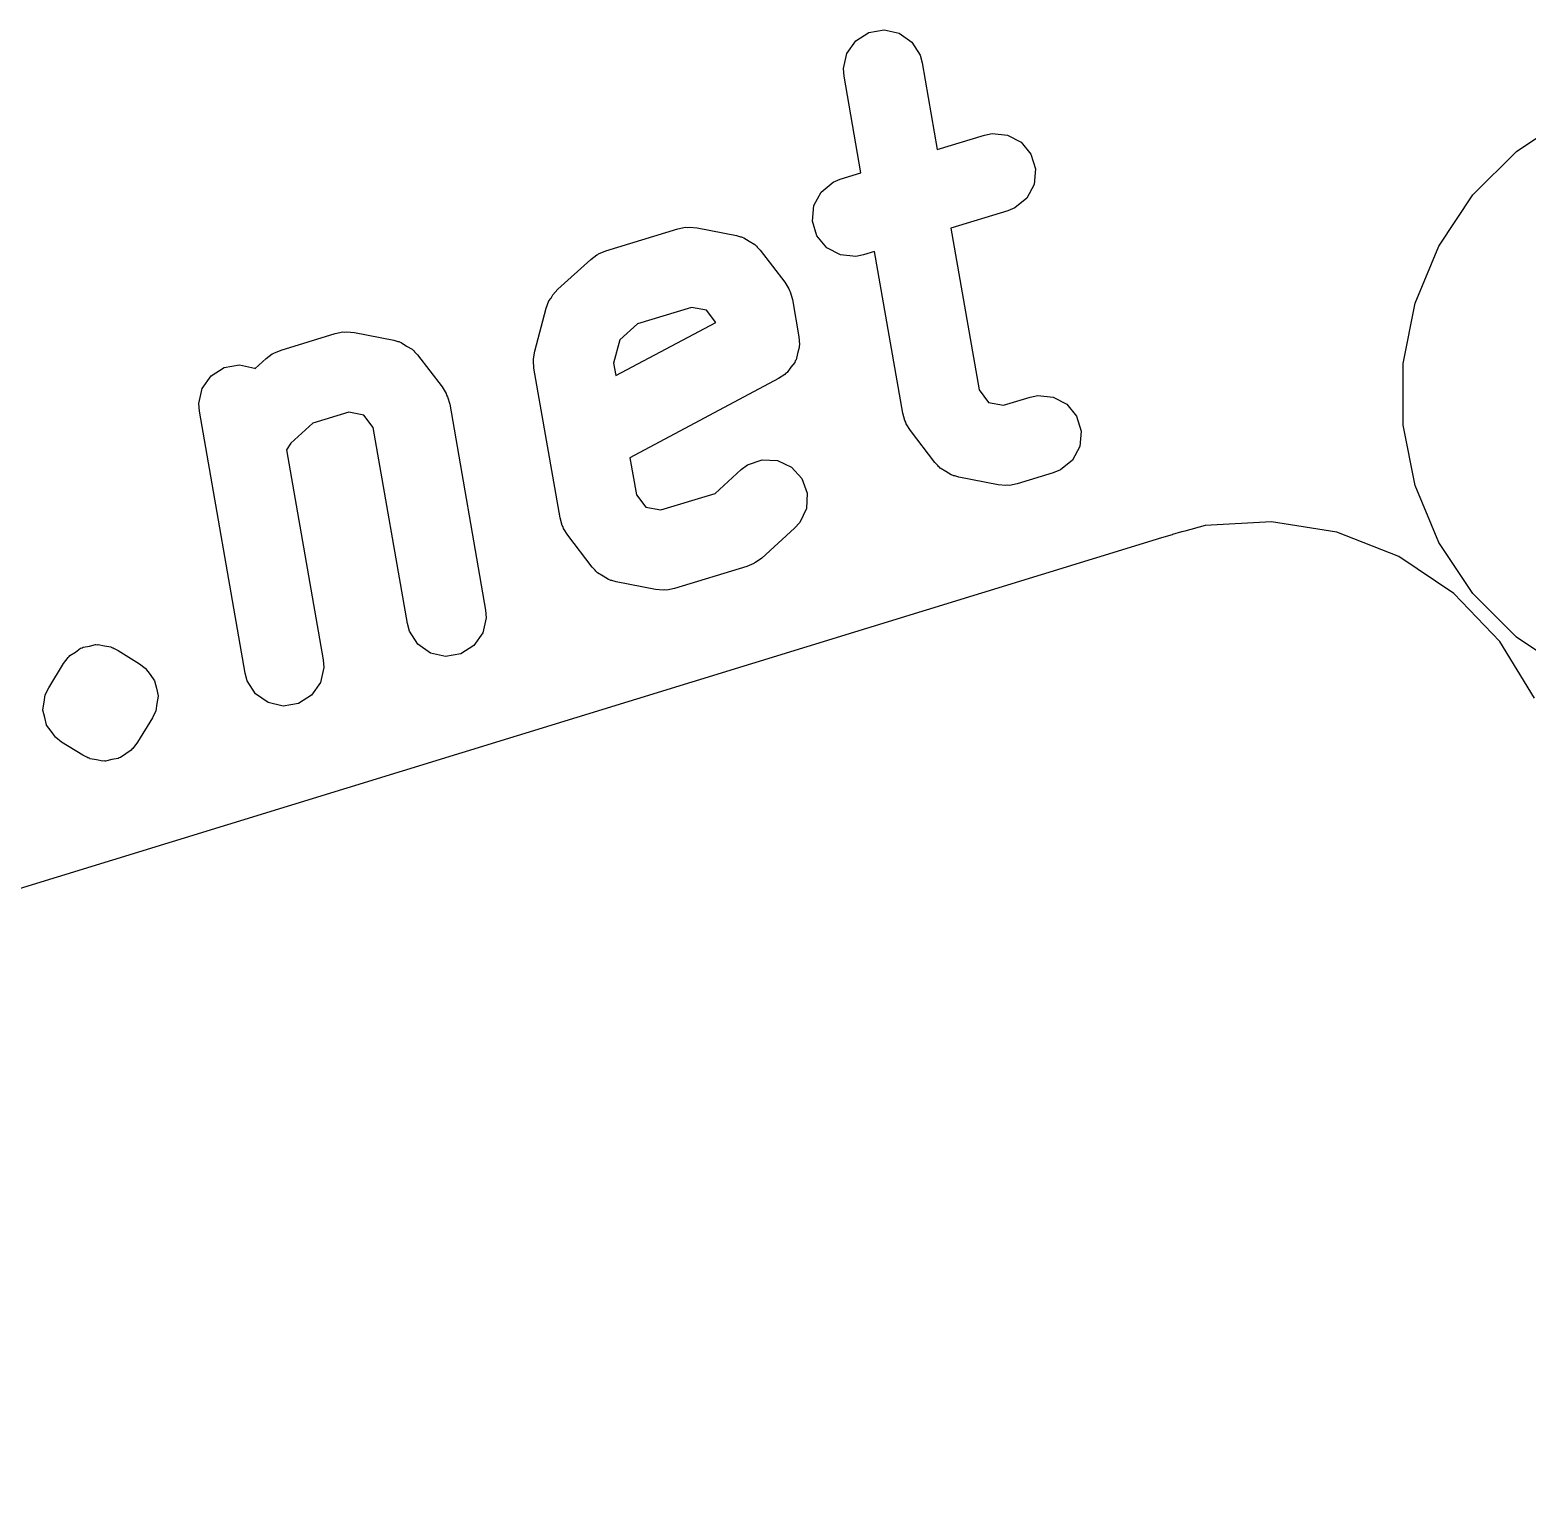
# Model space of a CAD drawing. Extents: x 121.6 to 171.8, y -137.8 to -68.
# Drawn here: x 160.034 to 163.058, y -120.984 to -118.044 of the extents above; entities that cross this region are included whole.
import ezdxf

# ---------------------------------------------------------------- set-up
doc = ezdxf.new("R2010")
doc.units = 0
doc.layers.add('BLACK', color=7, linetype='CONTINUOUS')

msp = doc.modelspace()

# ---------------------------------------------------------------- linework, layer by layer
at = {"layer": 'BLACK', "linetype": 'CONTINUOUS'}
for p, q in [((161.701941, -118.065663), (161.728304, -118.048949)), ((161.728304, -118.048949), (161.759055, -118.043596)), ((161.759055, -118.043596), (161.789516, -118.050418)), ((161.683981, -118.091193), (161.701941, -118.065663)), ((161.789516, -118.050418), (161.815046, -118.068378)), ((161.815046, -118.068378), (161.83176, -118.094741)), ((161.677159, -118.121654), (161.683981, -118.091193)), ((161.83176, -118.094741), (161.835951, -118.109853)), ((161.678321, -118.137293), (161.677159, -118.121654)), ((161.712298, -118.332477), (161.678321, -118.137293)), ((161.835951, -118.109853), (161.866498, -118.285333)), ((163.03646, -118.289138), (163.139963, -118.21998)), ((161.866498, -118.285333), (161.961988, -118.256139)), ((161.961988, -118.256139), (161.977363, -118.253045)), ((161.977363, -118.253045), (162.008434, -118.256037)), ((162.008434, -118.256037), (162.035995, -118.270691)), ((162.035995, -118.270691), (162.05585, -118.294777)), ((162.948438, -118.37716), (163.03646, -118.289138)), ((162.05585, -118.294777), (162.064976, -118.324628)), ((161.631981, -118.37113), (161.656068, -118.351276)), ((161.656068, -118.351276), (161.670543, -118.345243)), ((161.670543, -118.345243), (161.712298, -118.332477)), ((162.064976, -118.324628), (162.061985, -118.355699)), ((161.617327, -118.398691), (161.631981, -118.37113)), ((162.061985, -118.355699), (162.04733, -118.38326)), ((162.87928, -118.480663), (162.948438, -118.37716)), ((161.614335, -118.429762), (161.617327, -118.398691)), ((162.008768, -118.409147), (161.894151, -118.444188)), ((162.023244, -118.403114), (162.008768, -118.409147)), ((162.04733, -118.38326), (162.023244, -118.403114)), ((161.342668, -118.445485), (161.358042, -118.442391)), ((161.358042, -118.442391), (161.361955, -118.442767)), ((161.361955, -118.442767), (161.365808, -118.441989)), ((161.365808, -118.441989), (161.38142, -118.443478)), ((161.623462, -118.459612), (161.614335, -118.429762)), ((161.196946, -118.490036), (161.342668, -118.445485)), ((161.38142, -118.443478), (161.460866, -118.459024)), ((161.460866, -118.459024), (161.469064, -118.461483)), ((161.469064, -118.461483), (161.471144, -118.461755)), ((161.471144, -118.461755), (161.472418, -118.462489)), ((161.472418, -118.462489), (161.475888, -118.46353)), ((161.475888, -118.46353), (161.486822, -118.470786)), ((161.486822, -118.470786), (161.498192, -118.477336)), ((161.643316, -118.483699), (161.623462, -118.459612)), ((161.894151, -118.444188), (161.951084, -118.771246)), ((161.166597, -118.507276), (161.179191, -118.497931)), ((161.179191, -118.497931), (161.180992, -118.497285)), ((161.180992, -118.497285), (161.18247, -118.496068)), ((161.18247, -118.496068), (161.196946, -118.490036)), ((161.498192, -118.477336), (161.500669, -118.479976)), ((161.500669, -118.479976), (161.501896, -118.48079)), ((161.501896, -118.48079), (161.503067, -118.48253)), ((161.503067, -118.48253), (161.508924, -118.488772)), ((161.508924, -118.488772), (161.558523, -118.55328)), ((161.670877, -118.498353), (161.643316, -118.483699)), ((161.701948, -118.501345), (161.670877, -118.498353)), ((161.717323, -118.498251), (161.701948, -118.501345)), ((161.739951, -118.491332), (161.717323, -118.498251)), ((161.796835, -118.818105), (161.739951, -118.491332)), ((162.831643, -118.595669), (162.87928, -118.480663)), ((161.100318, -118.567375), (161.166597, -118.507276)), ((161.558523, -118.55328), (161.566817, -118.56659)), ((161.076785, -118.605926), (161.08231, -118.591249)), ((161.08231, -118.591249), (161.086705, -118.585521)), ((161.086705, -118.585521), (161.089789, -118.578998)), ((161.089789, -118.578998), (161.100318, -118.567375)), ((161.566817, -118.56659), (161.567766, -118.57012)), ((161.567766, -118.57012), (161.569726, -118.573211)), ((161.569726, -118.573211), (161.573917, -118.588323)), ((161.573917, -118.588323), (161.587085, -118.66397)), ((161.053523, -118.692711), (161.076785, -118.605926)), ((161.370321, -118.60434), (161.260826, -118.637815)), ((161.400494, -118.610245), (161.370321, -118.60434)), ((161.419155, -118.634514), (161.400494, -118.610245)), ((162.807358, -118.717759), (162.831643, -118.595669)), ((160.650484, -118.657106), (160.665859, -118.654012)), ((160.665859, -118.654012), (160.669772, -118.654388)), ((160.669772, -118.654388), (160.673626, -118.65361)), ((160.673626, -118.65361), (160.689238, -118.655099)), ((161.217005, -118.742184), (161.419155, -118.634514)), ((161.260826, -118.637815), (161.225233, -118.67009)), ((160.541192, -118.69052), (160.650484, -118.657106)), ((160.689238, -118.655099), (160.768684, -118.670646)), ((160.768684, -118.670646), (160.776882, -118.673105)), ((160.776882, -118.673105), (160.778961, -118.673377)), ((160.778961, -118.673377), (160.780235, -118.674111)), ((160.780235, -118.674111), (160.783705, -118.675152)), ((160.783705, -118.675152), (160.794634, -118.682405)), ((160.794634, -118.682405), (160.806009, -118.688958)), ((161.225233, -118.67009), (161.212636, -118.717088)), ((161.587085, -118.66397), (161.588247, -118.679609)), ((161.588247, -118.679609), (161.587577, -118.682596)), ((161.587577, -118.682596), (161.587874, -118.685647)), ((160.488595, -118.727934), (160.510843, -118.707761)), ((160.510843, -118.707761), (160.523437, -118.698416)), ((160.523437, -118.698416), (160.52524, -118.69777)), ((160.52524, -118.69777), (160.526717, -118.696553)), ((160.526717, -118.696553), (160.541192, -118.69052)), ((160.806009, -118.688958), (160.808488, -118.6916)), ((160.808488, -118.6916), (160.809713, -118.692413)), ((160.809713, -118.692413), (160.810881, -118.69415)), ((160.810881, -118.69415), (160.816741, -118.700394)), ((160.816741, -118.700394), (160.86634, -118.764902)), ((161.050818, -118.711504), (161.051187, -118.709856)), ((161.05198, -118.727143), (161.050818, -118.711504)), ((161.050967, -118.708183), (161.053523, -118.692711)), ((161.051187, -118.709856), (161.050967, -118.708183)), ((161.579662, -118.712574), (161.578769, -118.715504)), ((161.581425, -118.710069), (161.579662, -118.712574)), ((161.584186, -118.697739), (161.581425, -118.710069)), ((161.587874, -118.685647), (161.584186, -118.697739)), ((160.382135, -118.768058), (160.400095, -118.742528)), ((160.400095, -118.742528), (160.426458, -118.725814)), ((160.426458, -118.725814), (160.457209, -118.720461)), ((160.457209, -118.720461), (160.48767, -118.727283)), ((160.48767, -118.727283), (160.488595, -118.727934)), ((161.104653, -119.029726), (161.05198, -118.727143)), ((161.212636, -118.717088), (161.217005, -118.742184)), ((161.558931, -118.739604), (161.545878, -118.748298)), ((161.560875, -118.737241), (161.558931, -118.739604)), ((161.563465, -118.7356), (161.560875, -118.737241)), ((161.570741, -118.725256), (161.563465, -118.7356)), ((161.578769, -118.715504), (161.570741, -118.725256)), ((162.807358, -118.754738), (162.807358, -118.717759)), ((160.375313, -118.798519), (160.382135, -118.768058)), ((160.86634, -118.764902), (160.874634, -118.778212)), ((161.545878, -118.748298), (161.245884, -118.908083)), ((161.951084, -118.771246), (161.970257, -118.796183)), ((162.807358, -118.842241), (162.807358, -118.754738)), ((160.376475, -118.814158), (160.375313, -118.798519)), ((160.874634, -118.778212), (160.875583, -118.781742)), ((160.875583, -118.781742), (160.877543, -118.784833)), ((160.877543, -118.784833), (160.881734, -118.799945)), ((160.881734, -118.799945), (160.954159, -119.215997)), ((161.970257, -118.796183), (162.000432, -118.802088)), ((162.000432, -118.802088), (162.054166, -118.78566)), ((162.054166, -118.78566), (162.06954, -118.782566)), ((162.06954, -118.782566), (162.100612, -118.785558)), ((162.100612, -118.785558), (162.128172, -118.800212)), ((162.128172, -118.800212), (162.148027, -118.824299)), ((160.468653, -119.343679), (160.376475, -118.814158)), ((160.678136, -118.815961), (160.605073, -118.838299)), ((160.708311, -118.821866), (160.678136, -118.815961)), ((160.727483, -118.846801), (160.708311, -118.821866)), ((161.801026, -118.833217), (161.796835, -118.818105)), ((161.802984, -118.836306), (161.801026, -118.833217)), ((162.148027, -118.824299), (162.157153, -118.854149)), ((160.605073, -118.838299), (160.560601, -118.878626)), ((160.796529, -119.243437), (160.727483, -118.846801)), ((161.803935, -118.839839), (161.802984, -118.836306)), ((161.812229, -118.853148), (161.803935, -118.839839)), ((161.861829, -118.917656), (161.812229, -118.853148)), ((162.157153, -118.854149), (162.154162, -118.88522)), ((162.831643, -118.964331), (162.807358, -118.842241)), ((160.560601, -118.878626), (160.552436, -118.892021)), ((160.552436, -118.892021), (160.626283, -119.316239)), ((162.154162, -118.88522), (162.139508, -118.912781)), ((161.245884, -118.908083), (161.258902, -118.982867)), ((161.470773, -118.932147), (161.483367, -118.922802)), ((161.483367, -118.922802), (161.512754, -118.912278)), ((161.512754, -118.912278), (161.543932, -118.913802)), ((161.543932, -118.913802), (161.572153, -118.927142)), ((161.867686, -118.923897), (161.861829, -118.917656)), ((161.868856, -118.925637), (161.867686, -118.923897)), ((161.87008, -118.926449), (161.868856, -118.925637)), ((162.139508, -118.912781), (162.115421, -118.932635)), ((161.417743, -118.980233), (161.470773, -118.932147)), ((161.572153, -118.927142), (161.59312, -118.950265)), ((161.59312, -118.950265), (161.603644, -118.979653)), ((161.87256, -118.929092), (161.87008, -118.926449)), ((161.883934, -118.935644), (161.87256, -118.929092)), ((161.894864, -118.942898), (161.883934, -118.935644)), ((161.898333, -118.943938), (161.894864, -118.942898)), ((161.899608, -118.944673), (161.898333, -118.943938)), ((161.901686, -118.944944), (161.899608, -118.944673)), ((161.909885, -118.947404), (161.901686, -118.944944)), ((161.989331, -118.962951), (161.909885, -118.947404)), ((162.100946, -118.938668), (162.028085, -118.960944)), ((162.115421, -118.932635), (162.100946, -118.938668)), ((161.258902, -118.982867), (161.278075, -119.007804)), ((161.308249, -119.013709), (161.417743, -118.980233)), ((161.603644, -118.979653), (161.60212, -119.01083)), ((162.004943, -118.96444), (161.989331, -118.962951)), ((162.008796, -118.963661), (162.004943, -118.96444)), ((162.01271, -118.964038), (162.008796, -118.963661)), ((162.028085, -118.960944), (162.01271, -118.964038)), ((162.87928, -119.079337), (162.831643, -118.964331)), ((161.278075, -119.007804), (161.308249, -119.013709)), ((161.60212, -119.01083), (161.58878, -119.039051)), ((161.108844, -119.044838), (161.104653, -119.029726)), ((161.110802, -119.047927), (161.108844, -119.044838)), ((161.58878, -119.039051), (161.578251, -119.050673)), ((162.407581, -119.045143), (162.366511, -119.056623)), ((162.541482, -119.037575), (162.407581, -119.045143)), ((162.673903, -119.058825), (162.541482, -119.037575)), ((162.308937, -119.073626), (156.091969, -120.984255)), ((161.111753, -119.05146), (161.110802, -119.047927)), ((161.120047, -119.064769), (161.111753, -119.05146)), ((161.169647, -119.129277), (161.120047, -119.064769)), ((161.578251, -119.050673), (161.511974, -119.110772)), ((162.31466, -119.071099), (162.308937, -119.073626)), ((162.34109, -119.063727), (162.31466, -119.071099)), ((162.341111, -119.06372), (162.34109, -119.063727)), ((162.341113, -119.06372), (162.341111, -119.06372)), ((162.341726, -119.06355), (162.341113, -119.06372)), ((162.359585, -119.058062), (162.341726, -119.06355)), ((162.360913, -119.058187), (162.359585, -119.058062)), ((162.366509, -119.056624), (162.360913, -119.058187)), ((162.366511, -119.056623), (162.366509, -119.056624)), ((162.798714, -119.107909), (162.673902, -119.058825)), ((162.673902, -119.058825), (162.673903, -119.058825)), ((162.948438, -119.18284), (162.87928, -119.079337)), ((161.1755, -119.135515), (161.169647, -119.129277)), ((161.176673, -119.137258), (161.1755, -119.135515)), ((161.1779, -119.138072), (161.176673, -119.137258)), ((161.481624, -119.128013), (161.335902, -119.172565)), ((161.4961, -119.121981), (161.481624, -119.128013)), ((161.497578, -119.120762), (161.4961, -119.121981)), ((161.49938, -119.120117), (161.497578, -119.120762)), ((161.511974, -119.110772), (161.49938, -119.120117)), ((162.798716, -119.10791), (162.798714, -119.107909)), ((162.910141, -119.182559), (162.798716, -119.10791)), ((161.180378, -119.140713), (161.1779, -119.138072)), ((161.191749, -119.147263), (161.180378, -119.140713)), ((161.202682, -119.154519), (161.191749, -119.147263)), ((161.206151, -119.155559), (161.202682, -119.154519)), ((161.207426, -119.156294), (161.206151, -119.155559)), ((161.209504, -119.156565), (161.207426, -119.156294)), ((161.217703, -119.159025), (161.209504, -119.156565)), ((161.297148, -119.174572), (161.217703, -119.159025)), ((161.31276, -119.176061), (161.297148, -119.174572)), ((161.316613, -119.175282), (161.31276, -119.176061)), ((161.320527, -119.175659), (161.316613, -119.175282)), ((161.335902, -119.172565), (161.320527, -119.175659)), ((162.910147, -119.182564), (162.910141, -119.182559)), ((163.003012, -119.279304), (162.910147, -119.182564)), ((163.03646, -119.270862), (162.948438, -119.18284)), ((160.954159, -119.215997), (160.955321, -119.231637)), ((160.80072, -119.258549), (160.796529, -119.243437)), ((160.817434, -119.284912), (160.80072, -119.258549)), ((160.955321, -119.231637), (160.948499, -119.262097)), ((160.141162, -119.291068), (160.153996, -119.288833)), ((160.153996, -119.288833), (160.166667, -119.285761)), ((160.166667, -119.285761), (160.16698, -119.285809)), ((160.16698, -119.285809), (160.167292, -119.285737)), ((160.167292, -119.285737), (160.169606, -119.286116)), ((160.169606, -119.286116), (160.171914, -119.285715)), ((160.171914, -119.285715), (160.184639, -119.288565)), ((160.184639, -119.288565), (160.197509, -119.290573)), ((160.842964, -119.302872), (160.817434, -119.284912)), ((160.930539, -119.287627), (160.904176, -119.304341)), ((160.948499, -119.262097), (160.930539, -119.287627)), ((163.003015, -119.279309), (163.003012, -119.279304)), ((163.003017, -119.279311), (163.003015, -119.279309)), ((163.073047, -119.393692), (163.003017, -119.279311)), ((163.139963, -119.34002), (163.03646, -119.270862)), ((160.101686, -119.324051), (160.111122, -119.311525)), ((160.111122, -119.311525), (160.111378, -119.311337)), ((160.111378, -119.311337), (160.111547, -119.311066)), ((160.111547, -119.311066), (160.11345, -119.309698)), ((160.11345, -119.309698), (160.114799, -119.307782)), ((160.114799, -119.307782), (160.125804, -119.300804)), ((160.125804, -119.300804), (160.136332, -119.293118)), ((160.136332, -119.293118), (160.13664, -119.293043)), ((160.13664, -119.293043), (160.1369, -119.292857)), ((160.1369, -119.292857), (160.139184, -119.292321)), ((160.139184, -119.292321), (160.141162, -119.291068)), ((160.197509, -119.290573), (160.19778, -119.290738)), ((160.19778, -119.290738), (160.198095, -119.29079)), ((160.198095, -119.29079), (160.201039, -119.292238)), ((160.201039, -119.292238), (160.202374, -119.292537)), ((160.202374, -119.292537), (160.204062, -119.293724)), ((160.204062, -119.293724), (160.212168, -119.297711)), ((160.212168, -119.297711), (160.255182, -119.324396)), ((160.626283, -119.316239), (160.627445, -119.331878)), ((160.873425, -119.309694), (160.842964, -119.302872)), ((160.904176, -119.304341), (160.873425, -119.309694)), ((160.071839, -119.373012), (160.101686, -119.324051)), ((160.255182, -119.324396), (160.266701, -119.333215)), ((160.266701, -119.333215), (160.267174, -119.333504)), ((160.267174, -119.333504), (160.267296, -119.333671)), ((160.267296, -119.333671), (160.267634, -119.33393)), ((160.267634, -119.33393), (160.276572, -119.346375)), ((160.276572, -119.346375), (160.285582, -119.358714)), ((160.472844, -119.358791), (160.468653, -119.343679)), ((160.627445, -119.331878), (160.620623, -119.362339)), ((160.065535, -119.386084), (160.071839, -119.373012)), ((160.285582, -119.358714), (160.285657, -119.359024)), ((160.285657, -119.359024), (160.285843, -119.359283)), ((160.285843, -119.359283), (160.289325, -119.374148)), ((160.289325, -119.374148), (160.292939, -119.389049)), ((160.489558, -119.385154), (160.472844, -119.358791)), ((160.620623, -119.362339), (160.602663, -119.387869)), ((160.060192, -119.417356), (160.062675, -119.402219)), ((160.062675, -119.402219), (160.065027, -119.387138)), ((160.065027, -119.387138), (160.065211, -119.386754)), ((160.065211, -119.386754), (160.065245, -119.386552)), ((160.065245, -119.386552), (160.065535, -119.386084)), ((160.290485, -119.404779), (160.288128, -119.419891)), ((160.292963, -119.389675), (160.290485, -119.404779)), ((160.292939, -119.389049), (160.292889, -119.389363)), ((160.292889, -119.389363), (160.292963, -119.389675)), ((160.515088, -119.403114), (160.489558, -119.385154)), ((160.545549, -119.409936), (160.515088, -119.403114)), ((160.5763, -119.404583), (160.545549, -119.409936)), ((160.602663, -119.387869), (160.5763, -119.404583)), ((160.060264, -119.417666), (160.060192, -119.417356)), ((160.060216, -119.41798), (160.060264, -119.417666)), ((160.063825, -119.432861), (160.060216, -119.41798)), ((160.067313, -119.447747), (160.063825, -119.432861)), ((160.281317, -119.434017), (160.251471, -119.482978)), ((160.287618, -119.420948), (160.281317, -119.434017)), ((160.28791, -119.420478), (160.287618, -119.420948)), ((160.287943, -119.420273), (160.28791, -119.420478)), ((160.288128, -119.419891), (160.287943, -119.420273)), ((160.067497, -119.448003), (160.067313, -119.447747)), ((160.067573, -119.448315), (160.067497, -119.448003)), ((160.076597, -119.460674), (160.067573, -119.448315)), ((160.085522, -119.473101), (160.076597, -119.460674)), ((160.085858, -119.473358), (160.085522, -119.473101)), ((160.08598, -119.473525), (160.085858, -119.473358)), ((160.08645, -119.473811), (160.08598, -119.473525)), ((160.097974, -119.482634), (160.08645, -119.473811)), ((160.140989, -119.509319), (160.097974, -119.482634)), ((160.238357, -119.499249), (160.227342, -119.506231)), ((160.239707, -119.497329), (160.238357, -119.499249)), ((160.24161, -119.495963), (160.239707, -119.497329)), ((160.241778, -119.495691), (160.24161, -119.495963)), ((160.242035, -119.495504), (160.241778, -119.495691)), ((160.251471, -119.482978), (160.242035, -119.495504)), ((160.149092, -119.513304), (160.140989, -119.509319)), ((160.150782, -119.514493), (160.149092, -119.513304)), ((160.152116, -119.514792), (160.150782, -119.514493)), ((160.155061, -119.51624), (160.152116, -119.514792)), ((160.155374, -119.516291), (160.155061, -119.51624)), ((160.155648, -119.516458), (160.155374, -119.516291)), ((160.168514, -119.518464), (160.155648, -119.516458)), ((160.181242, -119.521316), (160.168514, -119.518464)), ((160.183552, -119.520913), (160.181242, -119.521316)), ((160.185865, -119.521293), (160.183552, -119.520913)), ((160.186176, -119.52122), (160.185865, -119.521293)), ((160.18649, -119.521269), (160.186176, -119.52122)), ((160.19915, -119.518198), (160.18649, -119.521269)), ((160.211994, -119.515962), (160.19915, -119.518198)), ((160.213974, -119.514706), (160.211994, -119.515962)), ((160.216256, -119.514172), (160.213974, -119.514706)), ((160.216514, -119.513986), (160.216256, -119.514172)), ((160.216825, -119.513911), (160.216514, -119.513986)), ((160.227342, -119.506231), (160.216825, -119.513911))]:
    msp.add_line(p, q, dxfattribs=at)

doc.saveas('drawing.dxf')
